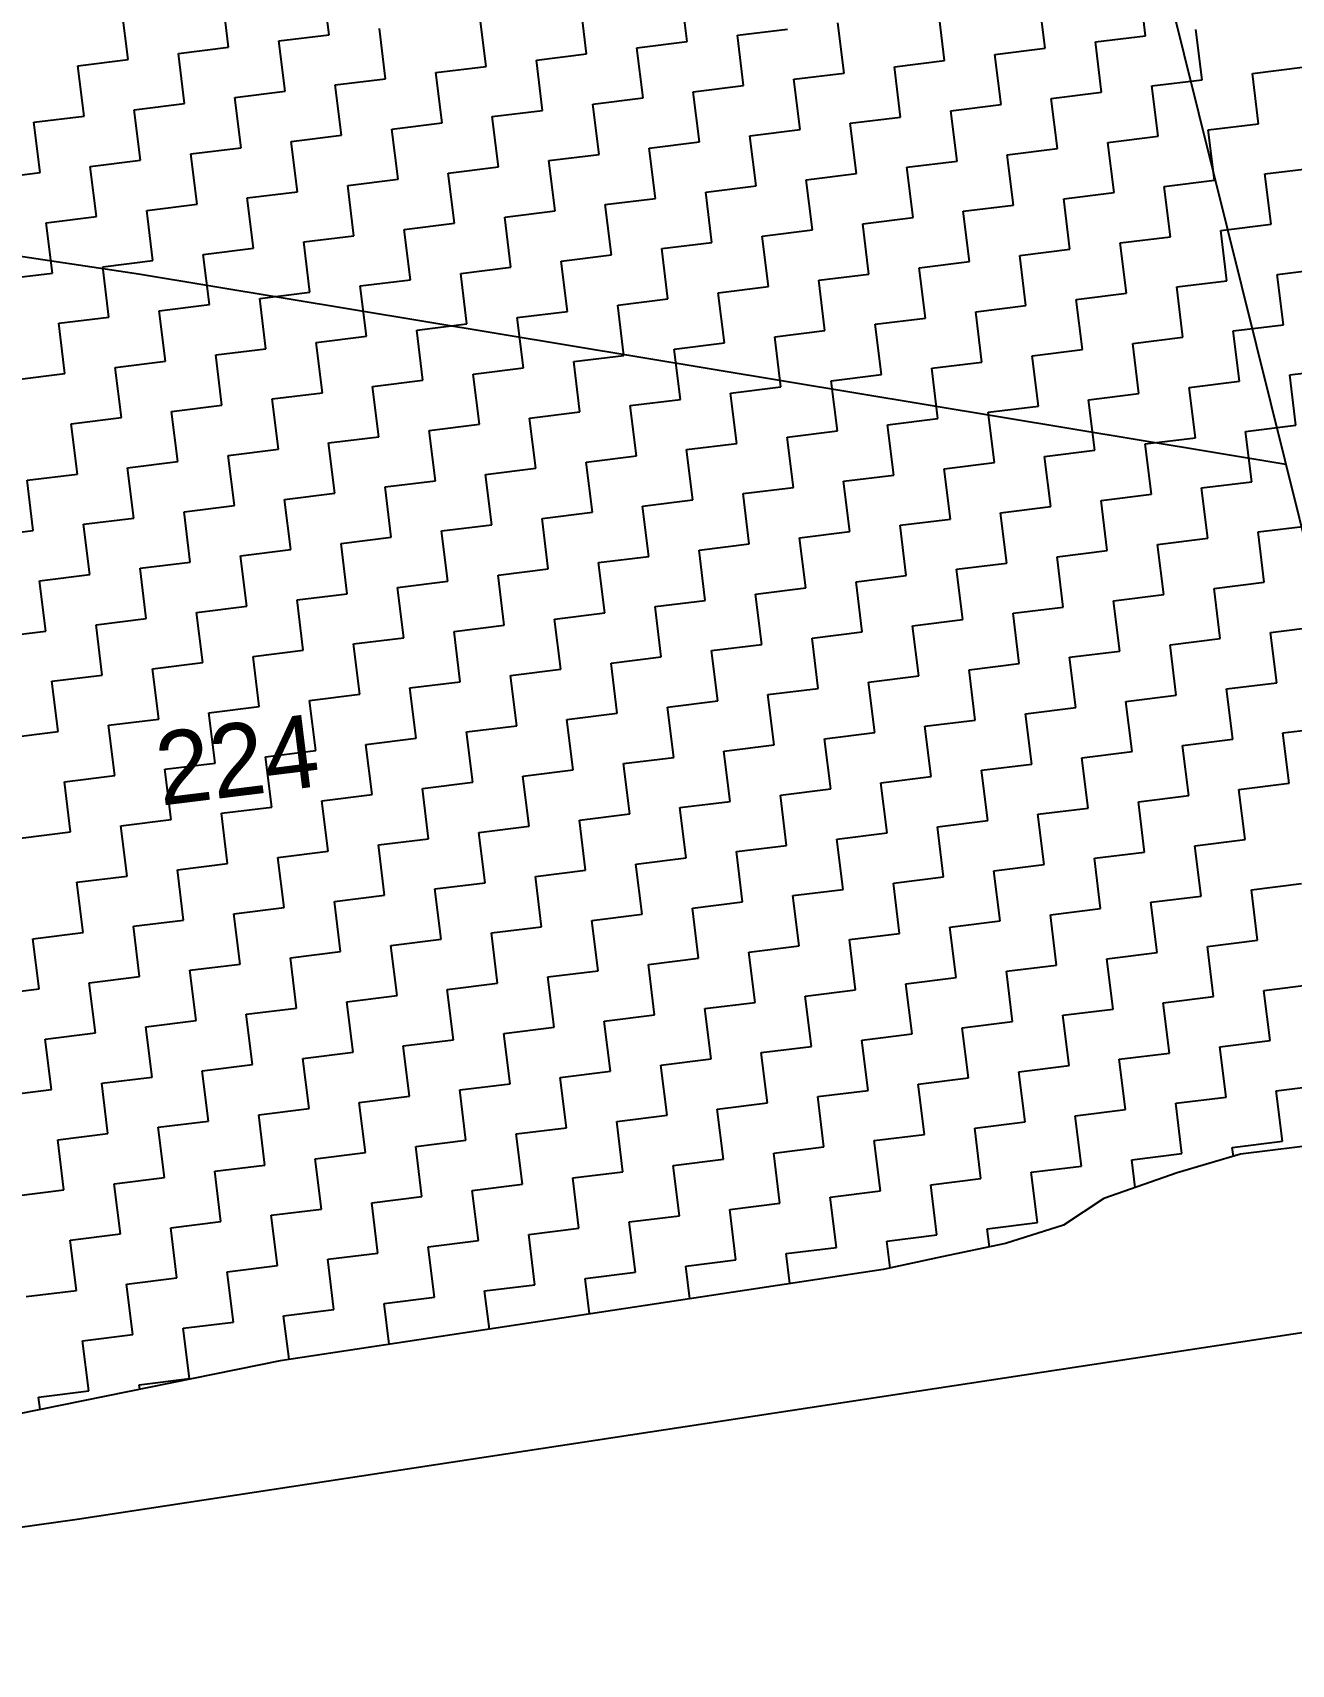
# Model space of a CAD drawing. Header units: metres. Extents: x 286056 to 292206, y 2024114 to 2027347.
# Drawn here: x 289406.5 to 289647.4, y 2024508.7 to 2024821 of the extents above; entities that cross this region are included whole.
import ezdxf
from ezdxf.enums import TextEntityAlignment as Align

# ---------------------------------------------------------------- set-up
doc = ezdxf.new("R2010")
doc.units = ezdxf.units.M
for name, color, linetype in [('POLY_HATCH', 12, 'Continuous'), ('POLY_PARCEL', 6, 'Continuous'), ('TEXT_PARCEL', 7, 'Continuous'), ('V_BOUND_LINE', 7, 'Continuous')]:
    doc.layers.add(name, color=color, linetype=linetype)
doc.styles.add('TEXT_MAP', font='')
doc.styles.get('TEXT_MAP').set_extended_font_data('Kruti Dev 050')

# ---------------------------------------------------------------- blocks, each defined once
blk = doc.blocks.new('13')
at = {"layer": 'POLY_HATCH', "linetype": 'Continuous'}
for p, q in [((398.75, 190), (398.75, 191.25)), ((401.25, 190), (401.25, 191.25)), ((403.75, 190), (403.75, 191.25)), ((397.5, 190), (398.75, 190)), ((397.5, 188.75), (397.5, 190)), ((400, 190), (401.25, 190)), ((400, 188.75), (400, 190)), ((402.5, 190), (403.75, 190)), ((402.5, 188.75), (402.5, 190)), ((405, 188.75), (405, 190)), ((407.5, 188.75), (407.5, 190)), ((410, 188.75), (410, 190)), ((412.5, 188.75), (412.5, 190)), ((396.25, 188.75), (397.5, 188.75)), ((396.25, 187.5), (396.25, 188.75)), ((398.75, 188.75), (400, 188.75)), ((398.75, 187.5), (398.75, 188.75)), ((401.25, 188.75), (402.5, 188.75)), ((401.25, 187.5), (401.25, 188.75)), ((403.75, 188.75), (405, 188.75)), ((403.75, 187.5), (403.75, 188.75)), ((406.25, 188.75), (407.5, 188.75)), ((406.25, 187.5), (406.25, 188.75)), ((408.75, 188.75), (410, 188.75)), ((408.75, 187.5), (408.75, 188.75)), ((411.25, 188.75), (412.5, 188.75)), ((411.25, 187.5), (411.25, 188.75)), ((413.75, 188.75), (415, 188.75)), ((413.75, 187.5), (413.75, 188.75)), ((416.25, 187.5), (416.25, 188.75)), ((418.75, 187.5), (418.75, 188.75)), ((421.25, 187.5), (421.25, 188.75)), ((423.75, 187.5), (423.75, 188.75)), ((395, 187.5), (396.25, 187.5)), ((397.5, 187.5), (398.75, 187.5)), ((397.5, 186.25), (397.5, 187.5)), ((400, 187.5), (401.25, 187.5)), ((400, 186.25), (400, 187.5)), ((402.5, 187.5), (403.75, 187.5)), ((402.5, 186.25), (402.5, 187.5)), ((405, 187.5), (406.25, 187.5)), ((405, 186.25), (405, 187.5)), ((407.5, 187.5), (408.75, 187.5)), ((407.5, 186.25), (407.5, 187.5)), ((410, 187.5), (411.25, 187.5)), ((410, 186.25), (410, 187.5)), ((412.5, 187.5), (413.75, 187.5)), ((412.5, 186.25), (412.5, 187.5)), ((415, 187.5), (416.25, 187.5)), ((415, 186.25), (415, 187.5)), ((417.5, 187.5), (418.75, 187.5)), ((417.5, 186.25), (417.5, 187.5)), ((420, 187.5), (421.25, 187.5)), ((420, 186.25), (420, 187.5)), ((422.5, 187.5), (423.75, 187.5)), ((422.5, 186.25), (422.5, 187.5)), ((425, 186.25), (425, 187.5)), ((396.25, 186.25), (397.5, 186.25)), ((396.25, 185), (396.25, 186.25)), ((398.75, 186.25), (400, 186.25)), ((398.75, 185), (398.75, 186.25)), ((401.25, 186.25), (402.5, 186.25)), ((401.25, 185), (401.25, 186.25)), ((403.75, 186.25), (405, 186.25)), ((403.75, 185), (403.75, 186.25)), ((406.25, 186.25), (407.5, 186.25)), ((406.25, 185), (406.25, 186.25)), ((408.75, 186.25), (410, 186.25)), ((408.75, 185), (408.75, 186.25)), ((411.25, 186.25), (412.5, 186.25)), ((411.25, 185), (411.25, 186.25)), ((413.75, 186.25), (415, 186.25)), ((413.75, 185), (413.75, 186.25)), ((416.25, 186.25), (417.5, 186.25)), ((416.25, 185), (416.25, 186.25)), ((418.75, 186.25), (420, 186.25)), ((418.75, 185), (418.75, 186.25)), ((421.25, 186.25), (422.5, 186.25)), ((421.25, 185), (421.25, 186.25)), ((423.75, 186.25), (425, 186.25)), ((423.75, 185), (423.75, 186.25)), ((426.25, 186.25), (427.5, 186.25)), ((426.25, 185), (426.25, 186.25)), ((395, 185), (396.25, 185)), ((397.5, 185), (398.75, 185)), ((397.5, 183.75), (397.5, 185)), ((400, 185), (401.25, 185)), ((400, 183.75), (400, 185)), ((402.5, 185), (403.75, 185)), ((402.5, 183.75), (402.5, 185)), ((405, 185), (406.25, 185)), ((405, 183.75), (405, 185)), ((407.5, 185), (408.75, 185)), ((407.5, 183.75), (407.5, 185)), ((410, 185), (411.25, 185)), ((410, 183.75), (410, 185)), ((412.5, 185), (413.75, 185)), ((412.5, 183.75), (412.5, 185)), ((415, 185), (416.25, 185)), ((415, 183.75), (415, 185)), ((417.5, 185), (418.75, 185)), ((417.5, 183.75), (417.5, 185)), ((420, 185), (421.25, 185)), ((420, 183.75), (420, 185)), ((422.5, 185), (423.75, 185)), ((422.5, 183.75), (422.5, 185)), ((425, 185), (426.25, 185)), ((425, 183.75), (425, 185)), ((396.25, 183.75), (397.5, 183.75)), ((396.25, 182.5), (396.25, 183.75)), ((398.75, 183.75), (400, 183.75)), ((398.75, 182.5), (398.75, 183.75)), ((401.25, 183.75), (402.5, 183.75)), ((401.25, 182.5), (401.25, 183.75)), ((403.75, 183.75), (405, 183.75)), ((403.75, 182.5), (403.75, 183.75)), ((406.25, 183.75), (407.5, 183.75)), ((406.25, 182.5), (406.25, 183.75)), ((408.75, 183.75), (410, 183.75)), ((408.75, 182.5), (408.75, 183.75)), ((411.25, 183.75), (412.5, 183.75)), ((411.25, 182.5), (411.25, 183.75)), ((413.75, 183.75), (415, 183.75)), ((413.75, 182.5), (413.75, 183.75)), ((416.25, 183.75), (417.5, 183.75)), ((416.25, 182.5), (416.25, 183.75)), ((418.75, 183.75), (420, 183.75)), ((418.75, 182.5), (418.75, 183.75)), ((421.25, 183.75), (422.5, 183.75)), ((421.25, 182.5), (421.25, 183.75)), ((423.75, 183.75), (425, 183.75)), ((423.75, 182.5), (423.75, 183.75)), ((426.25, 183.75), (427.5, 183.75)), ((426.25, 182.5), (426.25, 183.75)), ((395, 182.5), (396.25, 182.5)), ((397.5, 182.5), (398.75, 182.5)), ((397.5, 181.25), (397.5, 182.5)), ((400, 182.5), (401.25, 182.5)), ((400, 181.25), (400, 182.5)), ((402.5, 182.5), (403.75, 182.5)), ((402.5, 181.25), (402.5, 182.5)), ((405, 182.5), (406.25, 182.5)), ((405, 181.25), (405, 182.5)), ((407.5, 182.5), (408.75, 182.5)), ((407.5, 181.25), (407.5, 182.5)), ((410, 182.5), (411.25, 182.5)), ((410, 181.25), (410, 182.5)), ((412.5, 182.5), (413.75, 182.5)), ((412.5, 181.25), (412.5, 182.5)), ((415, 182.5), (416.25, 182.5)), ((415, 181.25), (415, 182.5)), ((417.5, 182.5), (418.75, 182.5)), ((417.5, 181.25), (417.5, 182.5)), ((420, 182.5), (421.25, 182.5)), ((420, 181.25), (420, 182.5)), ((422.5, 182.5), (423.75, 182.5)), ((422.5, 181.25), (422.5, 182.5)), ((425, 182.5), (426.25, 182.5)), ((425, 181.25), (425, 182.5)), ((396.25, 181.25), (397.5, 181.25)), ((396.25, 180), (396.25, 181.25)), ((398.75, 181.25), (400, 181.25)), ((398.75, 180), (398.75, 181.25)), ((401.25, 181.25), (402.5, 181.25)), ((401.25, 180), (401.25, 181.25)), ((403.75, 181.25), (405, 181.25)), ((403.75, 180), (403.75, 181.25)), ((406.25, 181.25), (407.5, 181.25)), ((406.25, 180), (406.25, 181.25)), ((408.75, 181.25), (410, 181.25)), ((408.75, 180), (408.75, 181.25)), ((411.25, 181.25), (412.5, 181.25)), ((411.25, 180), (411.25, 181.25)), ((413.75, 181.25), (415, 181.25)), ((413.75, 180), (413.75, 181.25)), ((416.25, 181.25), (417.5, 181.25)), ((416.25, 180), (416.25, 181.25)), ((418.75, 181.25), (420, 181.25)), ((418.75, 180), (418.75, 181.25)), ((421.25, 181.25), (422.5, 181.25)), ((421.25, 180), (421.25, 181.25)), ((423.75, 181.25), (425, 181.25)), ((423.75, 180), (423.75, 181.25)), ((426.25, 181.25), (427.5, 181.25)), ((426.25, 180), (426.25, 181.25)), ((395, 180), (396.25, 180)), ((395, 178.75), (395, 180)), ((397.5, 180), (398.75, 180)), ((397.5, 178.75), (397.5, 180)), ((400, 180), (401.25, 180)), ((400, 178.75), (400, 180)), ((402.5, 180), (403.75, 180)), ((402.5, 178.75), (402.5, 180)), ((405, 180), (406.25, 180)), ((405, 178.75), (405, 180)), ((407.5, 180), (408.75, 180)), ((407.5, 178.75), (407.5, 180)), ((410, 180), (411.25, 180)), ((410, 178.75), (410, 180)), ((412.5, 180), (413.75, 180)), ((412.5, 178.75), (412.5, 180)), ((415, 180), (416.25, 180)), ((415, 178.75), (415, 180)), ((417.5, 180), (418.75, 180)), ((417.5, 178.75), (417.5, 180)), ((420, 180), (421.25, 180)), ((420, 178.75), (420, 180)), ((422.5, 180), (423.75, 180)), ((422.5, 178.75), (422.5, 180)), ((425, 180), (426.25, 180)), ((425, 178.75), (425, 180)), ((393.75, 178.75), (395, 178.75)), ((396.25, 178.75), (397.5, 178.75)), ((396.25, 177.5), (396.25, 178.75)), ((398.75, 178.75), (400, 178.75)), ((398.75, 177.5), (398.75, 178.75)), ((401.25, 178.75), (402.5, 178.75)), ((401.25, 177.5), (401.25, 178.75)), ((403.75, 178.75), (405, 178.75)), ((403.75, 177.5), (403.75, 178.75)), ((406.25, 178.75), (407.5, 178.75)), ((406.25, 177.5), (406.25, 178.75)), ((408.75, 178.75), (410, 178.75)), ((408.75, 177.5), (408.75, 178.75)), ((411.25, 178.75), (412.5, 178.75)), ((411.25, 177.5), (411.25, 178.75)), ((413.75, 178.75), (415, 178.75)), ((413.75, 177.5), (413.75, 178.75)), ((416.25, 178.75), (417.5, 178.75)), ((416.25, 177.5), (416.25, 178.75)), ((418.75, 178.75), (420, 178.75)), ((418.75, 177.5), (418.75, 178.75)), ((421.25, 178.75), (422.5, 178.75)), ((421.25, 177.5), (421.25, 178.75)), ((423.75, 178.75), (425, 178.75)), ((423.75, 177.5), (423.75, 178.75)), ((426.25, 178.75), (427.5, 178.75)), ((426.25, 177.5), (426.25, 178.75)), ((395, 177.5), (396.25, 177.5)), ((395, 176.25), (395, 177.5)), ((397.5, 177.5), (398.75, 177.5)), ((397.5, 176.25), (397.5, 177.5)), ((400, 177.5), (401.25, 177.5)), ((400, 176.25), (400, 177.5)), ((402.5, 177.5), (403.75, 177.5)), ((402.5, 176.25), (402.5, 177.5)), ((405, 177.5), (406.25, 177.5)), ((405, 176.25), (405, 177.5)), ((407.5, 177.5), (408.75, 177.5)), ((407.5, 176.25), (407.5, 177.5)), ((410, 177.5), (411.25, 177.5)), ((410, 176.25), (410, 177.5)), ((412.5, 177.5), (413.75, 177.5)), ((412.5, 176.25), (412.5, 177.5)), ((415, 177.5), (416.25, 177.5)), ((415, 176.25), (415, 177.5)), ((417.5, 177.5), (418.75, 177.5)), ((417.5, 176.25), (417.5, 177.5)), ((420, 177.5), (421.25, 177.5)), ((420, 176.25), (420, 177.5)), ((422.5, 177.5), (423.75, 177.5)), ((422.5, 176.25), (422.5, 177.5)), ((425, 177.5), (426.25, 177.5)), ((425, 176.25), (425, 177.5)), ((393.75, 176.25), (395, 176.25)), ((396.25, 176.25), (397.5, 176.25)), ((396.25, 175), (396.25, 176.25)), ((398.75, 176.25), (400, 176.25)), ((398.75, 175), (398.75, 176.25)), ((401.25, 176.25), (402.5, 176.25)), ((401.25, 175), (401.25, 176.25)), ((403.75, 176.25), (405, 176.25)), ((403.75, 175), (403.75, 176.25)), ((406.25, 176.25), (407.5, 176.25)), ((406.25, 175), (406.25, 176.25)), ((408.75, 176.25), (410, 176.25)), ((408.75, 175), (408.75, 176.25)), ((411.25, 176.25), (412.5, 176.25)), ((411.25, 175), (411.25, 176.25)), ((413.75, 176.25), (415, 176.25)), ((413.75, 175), (413.75, 176.25)), ((416.25, 176.25), (417.5, 176.25)), ((416.25, 175), (416.25, 176.25)), ((418.75, 176.25), (420, 176.25)), ((418.75, 175), (418.75, 176.25)), ((421.25, 176.25), (422.5, 176.25)), ((421.25, 175), (421.25, 176.25)), ((423.75, 176.25), (425, 176.25)), ((423.75, 175), (423.75, 176.25)), ((395, 175), (396.25, 175)), ((395, 173.75), (395, 175)), ((397.5, 175), (398.75, 175)), ((397.5, 173.75), (397.5, 175)), ((400, 175), (401.25, 175)), ((400, 173.75), (400, 175)), ((402.5, 175), (403.75, 175)), ((402.5, 173.75), (402.5, 175)), ((405, 175), (406.25, 175)), ((405, 173.75), (405, 175)), ((407.5, 175), (408.75, 175)), ((407.5, 173.75), (407.5, 175)), ((410, 175), (411.25, 175)), ((410, 173.75), (410, 175)), ((412.5, 175), (413.75, 175)), ((412.5, 173.75), (412.5, 175)), ((415, 175), (416.25, 175)), ((415, 173.75), (415, 175)), ((417.5, 175), (418.75, 175)), ((417.5, 173.75), (417.5, 175)), ((420, 175), (421.25, 175)), ((420, 173.75), (420, 175)), ((422.5, 175), (423.75, 175)), ((422.5, 173.75), (422.5, 175)), ((425, 175), (426.25, 175)), ((425, 173.75), (425, 175)), ((393.75, 173.75), (395, 173.75)), ((396.25, 173.75), (397.5, 173.75)), ((396.25, 172.5), (396.25, 173.75)), ((398.75, 173.75), (400, 173.75)), ((398.75, 172.5), (398.75, 173.75)), ((401.25, 173.75), (402.5, 173.75)), ((401.25, 172.5), (401.25, 173.75)), ((403.75, 173.75), (405, 173.75)), ((403.75, 172.5), (403.75, 173.75)), ((406.25, 173.75), (407.5, 173.75)), ((406.25, 172.5), (406.25, 173.75)), ((408.75, 173.75), (410, 173.75)), ((408.75, 172.5), (408.75, 173.75)), ((411.25, 173.75), (412.5, 173.75)), ((411.25, 172.5), (411.25, 173.75)), ((413.75, 173.75), (415, 173.75)), ((413.75, 172.5), (413.75, 173.75)), ((416.25, 173.75), (417.5, 173.75)), ((416.25, 172.5), (416.25, 173.75)), ((418.75, 173.75), (420, 173.75)), ((418.75, 172.5), (418.75, 173.75)), ((421.25, 173.75), (422.5, 173.75)), ((421.25, 172.5), (421.25, 173.75)), ((423.75, 173.75), (425, 173.75)), ((423.75, 172.5), (423.75, 173.75)), ((395, 172.5), (396.25, 172.5)), ((395, 171.25), (395, 172.5)), ((397.5, 172.5), (398.75, 172.5)), ((397.5, 171.25), (397.5, 172.5)), ((400, 172.5), (401.25, 172.5)), ((400, 171.25), (400, 172.5)), ((402.5, 172.5), (403.75, 172.5)), ((402.5, 171.25), (402.5, 172.5)), ((405, 172.5), (406.25, 172.5)), ((405, 171.25), (405, 172.5)), ((407.5, 172.5), (408.75, 172.5)), ((407.5, 171.25), (407.5, 172.5)), ((410, 172.5), (411.25, 172.5)), ((410, 171.25), (410, 172.5)), ((412.5, 172.5), (413.75, 172.5)), ((412.5, 171.25), (412.5, 172.5)), ((415, 172.5), (416.25, 172.5)), ((415, 171.25), (415, 172.5)), ((417.5, 172.5), (418.75, 172.5)), ((417.5, 171.25), (417.5, 172.5)), ((420, 172.5), (421.25, 172.5)), ((420, 171.25), (420, 172.5)), ((422.5, 172.5), (423.75, 172.5)), ((422.5, 171.25), (422.5, 172.5)), ((425, 172.5), (426.25, 172.5)), ((425, 171.25), (425, 172.5)), ((393.75, 171.25), (395, 171.25)), ((396.25, 171.25), (397.5, 171.25)), ((396.25, 170), (396.25, 171.25)), ((398.75, 171.25), (400, 171.25)), ((398.75, 170), (398.75, 171.25)), ((401.25, 171.25), (402.5, 171.25)), ((401.25, 170), (401.25, 171.25)), ((403.75, 171.25), (405, 171.25)), ((403.75, 170), (403.75, 171.25)), ((406.25, 171.25), (407.5, 171.25)), ((406.25, 170), (406.25, 171.25)), ((408.75, 171.25), (410, 171.25)), ((408.75, 170), (408.75, 171.25)), ((411.25, 171.25), (412.5, 171.25)), ((411.25, 170), (411.25, 171.25)), ((413.75, 171.25), (415, 171.25)), ((413.75, 170), (413.75, 171.25)), ((416.25, 171.25), (417.5, 171.25)), ((416.25, 170), (416.25, 171.25)), ((418.75, 171.25), (420, 171.25)), ((418.75, 170), (418.75, 171.25)), ((421.25, 171.25), (422.5, 171.25)), ((421.25, 170), (421.25, 171.25)), ((423.75, 171.25), (425, 171.25)), ((423.75, 170), (423.75, 171.25)), ((395, 170), (396.25, 170)), ((395, 168.75), (395, 170)), ((397.5, 170), (398.75, 170)), ((397.5, 168.75), (397.5, 170)), ((400, 170), (401.25, 170)), ((400, 168.75), (400, 170)), ((402.5, 170), (403.75, 170)), ((402.5, 168.75), (402.5, 170)), ((405, 170), (406.25, 170)), ((405, 168.75), (405, 170)), ((407.5, 170), (408.75, 170)), ((407.5, 168.75), (407.5, 170)), ((410, 170), (411.25, 170)), ((410, 168.75), (410, 170)), ((412.5, 170), (413.75, 170)), ((412.5, 168.75), (412.5, 170)), ((415, 170), (416.25, 170)), ((415, 168.75), (415, 170)), ((417.5, 170), (418.75, 170)), ((417.5, 168.75), (417.5, 170)), ((420, 170), (421.25, 170)), ((420, 168.75), (420, 170)), ((422.5, 170), (423.75, 170)), ((422.5, 168.75), (422.5, 170)), ((425, 170), (426.25, 170)), ((425, 168.75), (425, 170)), ((393.75, 168.75), (395, 168.75)), ((393.75, 167.5), (393.75, 168.75)), ((396.25, 168.75), (397.5, 168.75)), ((396.25, 167.5), (396.25, 168.75)), ((398.75, 168.75), (400, 168.75)), ((398.75, 167.5), (398.75, 168.75)), ((401.25, 168.75), (402.5, 168.75)), ((401.25, 167.5), (401.25, 168.75)), ((403.75, 168.75), (405, 168.75)), ((403.75, 167.5), (403.75, 168.75)), ((406.25, 168.75), (407.5, 168.75)), ((406.25, 167.5), (406.25, 168.75)), ((408.75, 168.75), (410, 168.75)), ((408.75, 167.5), (408.75, 168.75)), ((411.25, 168.75), (412.5, 168.75)), ((411.25, 167.5), (411.25, 168.75)), ((413.75, 168.75), (415, 168.75)), ((413.75, 167.5), (413.75, 168.75)), ((416.25, 168.75), (417.5, 168.75)), ((416.25, 167.5), (416.25, 168.75)), ((418.75, 168.75), (420, 168.75)), ((418.75, 167.5), (418.75, 168.75)), ((421.25, 168.75), (422.5, 168.75)), ((421.25, 167.5), (421.25, 168.75)), ((423.75, 168.75), (425, 168.75)), ((423.75, 167.5), (423.75, 168.75)), ((392.5, 167.5), (393.75, 167.5)), ((395, 167.5), (396.25, 167.5)), ((395, 166.25), (395, 167.5)), ((397.5, 167.5), (398.75, 167.5)), ((397.5, 166.25), (397.5, 167.5)), ((400, 167.5), (401.25, 167.5)), ((400, 166.25), (400, 167.5)), ((402.5, 167.5), (403.75, 167.5)), ((402.5, 166.25), (402.5, 167.5)), ((405, 167.5), (406.25, 167.5)), ((405, 166.25), (405, 167.5)), ((407.5, 167.5), (408.75, 167.5)), ((407.5, 166.25), (407.5, 167.5)), ((410, 167.5), (411.25, 167.5)), ((410, 166.25), (410, 167.5)), ((412.5, 167.5), (413.75, 167.5)), ((412.5, 166.25), (412.5, 167.5)), ((415, 167.5), (416.25, 167.5)), ((415, 166.25), (415, 167.5)), ((417.5, 167.5), (418.75, 167.5)), ((417.5, 166.25), (417.5, 167.5)), ((420, 167.5), (421.25, 167.5)), ((420, 166.25), (420, 167.5)), ((422.5, 167.5), (423.75, 167.5)), ((422.5, 166.25), (422.5, 167.5)), ((393.75, 166.25), (395, 166.25)), ((393.75, 165), (393.75, 166.25)), ((396.25, 166.25), (397.5, 166.25)), ((396.25, 165), (396.25, 166.25)), ((398.75, 166.25), (400, 166.25)), ((398.75, 165), (398.75, 166.25)), ((401.25, 166.25), (402.5, 166.25)), ((401.25, 165), (401.25, 166.25)), ((403.75, 166.25), (405, 166.25)), ((403.75, 165), (403.75, 166.25)), ((406.25, 166.25), (407.5, 166.25)), ((406.25, 165), (406.25, 166.25)), ((408.75, 166.25), (410, 166.25)), ((408.75, 165), (408.75, 166.25)), ((411.25, 166.25), (412.5, 166.25)), ((411.25, 165), (411.25, 166.25)), ((413.75, 166.25), (415, 166.25)), ((413.75, 165), (413.75, 166.25)), ((416.25, 166.25), (417.5, 166.25)), ((416.25, 165), (416.25, 166.25)), ((418.75, 166.25), (420, 166.25)), ((418.75, 165), (418.75, 166.25)), ((421.25, 166.25), (422.5, 166.25)), ((421.25, 165), (421.25, 166.25)), ((423.75, 166.25), (425, 166.25)), ((423.75, 165), (423.75, 166.25)), ((392.5, 165), (393.75, 165)), ((395, 165), (396.25, 165)), ((395, 163.75), (395, 165)), ((397.5, 165), (398.75, 165)), ((397.5, 163.75), (397.5, 165)), ((400, 165), (401.25, 165)), ((400, 163.75), (400, 165)), ((402.5, 165), (403.75, 165)), ((402.5, 163.75), (402.5, 165)), ((405, 165), (406.25, 165)), ((405, 163.75), (405, 165)), ((407.5, 165), (408.75, 165)), ((407.5, 163.75), (407.5, 165)), ((410, 165), (411.25, 165)), ((410, 163.75), (410, 165)), ((412.5, 165), (413.75, 165)), ((412.5, 163.75), (412.5, 165)), ((415, 165), (416.25, 165)), ((415, 163.75), (415, 165)), ((417.5, 165), (418.75, 165)), ((417.5, 163.75), (417.5, 165)), ((420, 165), (421.25, 165)), ((420, 163.75), (420, 165)), ((422.5, 165), (423.75, 165)), ((422.5, 163.75), (422.5, 165)), ((393.75, 163.75), (395, 163.75)), ((393.75, 162.5), (393.75, 163.75)), ((396.25, 163.75), (397.5, 163.75)), ((396.25, 162.5), (396.25, 163.75)), ((398.75, 163.75), (400, 163.75)), ((398.75, 162.5), (398.75, 163.75)), ((401.25, 163.75), (402.5, 163.75)), ((401.25, 162.5), (401.25, 163.75)), ((403.75, 163.75), (405, 163.75)), ((403.75, 162.5), (403.75, 163.75)), ((406.25, 163.75), (407.5, 163.75)), ((406.25, 162.5), (406.25, 163.75)), ((408.75, 163.75), (410, 163.75)), ((408.75, 162.5), (408.75, 163.75)), ((411.25, 163.75), (412.5, 163.75)), ((411.25, 162.5), (411.25, 163.75)), ((413.75, 163.75), (415, 163.75)), ((413.75, 162.5), (413.75, 163.75)), ((416.25, 163.75), (417.5, 163.75)), ((416.25, 162.5), (416.25, 163.75)), ((418.75, 163.75), (420, 163.75)), ((418.75, 162.5), (418.75, 163.75)), ((421.25, 163.75), (422.5, 163.75)), ((421.25, 162.5), (421.25, 163.75)), ((423.75, 163.75), (425, 163.75)), ((423.75, 162.5), (423.75, 163.75)), ((392.5, 162.5), (393.75, 162.5)), ((395, 162.5), (396.25, 162.5)), ((395, 161.25), (395, 162.5)), ((397.5, 162.5), (398.75, 162.5)), ((397.5, 161.25), (397.5, 162.5)), ((400, 162.5), (401.25, 162.5)), ((400, 161.25), (400, 162.5)), ((402.5, 162.5), (403.75, 162.5)), ((402.5, 161.25), (402.5, 162.5)), ((405, 162.5), (406.25, 162.5)), ((405, 161.25), (405, 162.5)), ((407.5, 162.5), (408.75, 162.5)), ((407.5, 161.25), (407.5, 162.5)), ((410, 162.5), (411.25, 162.5)), ((410, 161.25), (410, 162.5)), ((412.5, 162.5), (413.75, 162.5)), ((412.5, 161.25), (412.5, 162.5)), ((415, 162.5), (416.25, 162.5)), ((415, 161.25), (415, 162.5)), ((417.5, 162.5), (418.75, 162.5)), ((417.5, 161.25), (417.5, 162.5)), ((420, 162.5), (421.25, 162.5)), ((420, 161.25), (420, 162.5)), ((422.5, 162.5), (423.75, 162.5)), ((422.5, 161.25), (422.5, 162.5)), ((393.75, 161.25), (395, 161.25)), ((393.75, 160), (393.75, 161.25)), ((396.25, 161.25), (397.5, 161.25)), ((396.25, 160), (396.25, 161.25)), ((398.75, 161.25), (400, 161.25)), ((398.75, 160), (398.75, 161.25)), ((401.25, 161.25), (402.5, 161.25)), ((401.25, 160), (401.25, 161.25)), ((403.75, 161.25), (405, 161.25)), ((403.75, 160), (403.75, 161.25)), ((406.25, 161.25), (407.5, 161.25)), ((406.25, 160), (406.25, 161.25)), ((408.75, 161.25), (410, 161.25)), ((408.75, 160), (408.75, 161.25)), ((411.25, 161.25), (412.5, 161.25)), ((411.25, 160), (411.25, 161.25)), ((413.75, 161.25), (415, 161.25)), ((413.75, 160), (413.75, 161.25)), ((416.25, 161.25), (417.5, 161.25)), ((416.25, 160), (416.25, 161.25)), ((418.75, 161.25), (420, 161.25)), ((418.75, 160), (418.75, 161.25)), ((421.25, 161.25), (422.5, 161.25)), ((421.25, 160), (421.25, 161.25)), ((423.75, 161.25), (425, 161.25)), ((423.75, 160), (423.75, 161.25)), ((392.5, 160), (393.75, 160)), ((395, 160), (396.25, 160)), ((395, 158.75), (395, 160)), ((397.5, 160), (398.75, 160)), ((397.5, 158.75), (397.5, 160)), ((400, 160), (401.25, 160)), ((400, 158.75), (400, 160)), ((402.5, 160), (403.75, 160)), ((402.5, 158.75), (402.5, 160)), ((405, 160), (406.25, 160)), ((405, 158.75), (405, 160)), ((407.5, 160), (408.75, 160)), ((407.5, 158.75), (407.5, 160)), ((410, 160), (411.25, 160)), ((410, 158.75), (410, 160)), ((412.5, 160), (413.75, 160)), ((412.5, 158.75), (412.5, 160)), ((415, 160), (416.25, 160)), ((415, 158.75), (415, 160)), ((417.5, 160), (418.75, 160)), ((417.5, 158.75), (417.5, 160)), ((420, 160), (421.25, 160)), ((420, 159.309), (420, 160)), ((422.5, 160), (423.75, 160)), ((422.5, 159.777), (422.5, 160)), ((393.75, 158.75), (395, 158.75)), ((393.75, 157.5), (393.75, 158.75)), ((396.25, 158.75), (397.5, 158.75)), ((396.25, 157.5), (396.25, 158.75)), ((398.75, 158.75), (400, 158.75)), ((398.75, 157.667), (398.75, 158.75)), ((401.25, 158.75), (402.5, 158.75)), ((401.25, 157.735), (401.25, 158.75)), ((403.75, 158.75), (405, 158.75)), ((403.75, 157.802), (403.75, 158.75)), ((406.25, 158.75), (407.5, 158.75)), ((406.25, 157.87), (406.25, 158.75)), ((408.75, 158.75), (410, 158.75)), ((408.75, 157.937), (408.75, 158.75)), ((411.25, 158.75), (412.5, 158.75)), ((411.25, 158.005), (411.25, 158.75)), ((413.75, 158.75), (415, 158.75)), ((413.75, 158.083), (413.75, 158.75)), ((416.25, 158.75), (417.5, 158.75)), ((416.25, 158.301), (416.25, 158.75)), ((392.5, 157.5), (393.75, 157.5)), ((392.5, 157.19), (392.5, 157.5)), ((395, 157.5), (396.25, 157.5)), ((395, 157.385), (395, 157.5))]:
    blk.add_line(p, q, dxfattribs=at)
at = {"layer": 'POLY_HATCH'}
for p, q in [((421.076, 159.54), (419.201, 159.138)), ((422.683, 159.807), (421.076, 159.54)), ((424.825, 159.807), (422.683, 159.807)), ((419.201, 159.138), (418.13, 158.603)), ((416.657, 158.335), (415.05, 158.201)), ((418.13, 158.603), (416.657, 158.335)), ((413.577, 158.068), (398.527, 157.661)), ((415.05, 158.201), (413.577, 158.068)), ((398.527, 157.661), (383.128, 156.457))]:
    blk.add_line(p, q, dxfattribs=at)
at = {"layer": 'POLY_PARCEL'}
for p, q in [((423.887, 193.108), (428.443, 155.375)), ((398.351, 184.71), (382.762, 189.067)), ((425.884, 176.569), (398.351, 184.71))]:
    blk.add_line(p, q, dxfattribs=at)
at = {"layer": 'V_BOUND_LINE'}
for p, q in [((428.443, 155.375), (393.072, 154.387)), ((393.072, 154.387), (367.485, 153.95))]:
    blk.add_line(p, q, dxfattribs=at)
at = {"layer": 'TEXT_PARCEL', "style": 'TEXT_MAP'}
blk.add_text('224', height=1.8, dxfattribs=at).set_placement((399.298, 171.619), align=Align.CENTER)

msp = doc.modelspace()

# ---------------------------------------------------------------- block references
at = {"xscale": 7.751650312977041, "yscale": 7.751650312977041, "zscale": 7.751650312977041, "rotation": 7.058277928675759}
msp.add_blockref('13', (286538.24, 2022974.39), dxfattribs=at)

doc.saveas('drawing.dxf')
